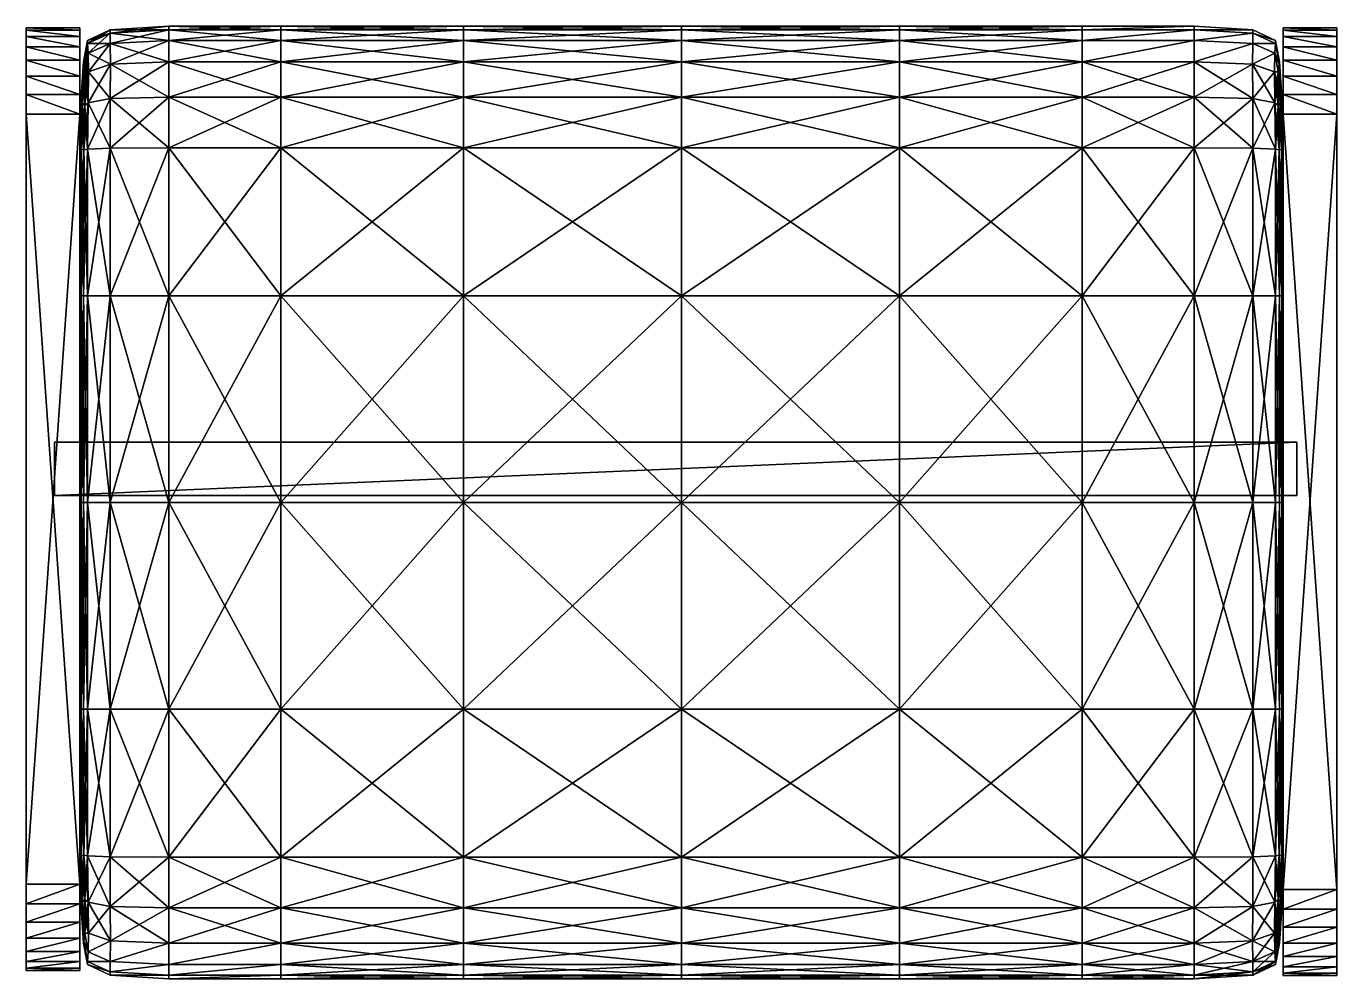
# Model space of a CAD drawing. Header units: centimetres. Extents: x -245 to 245, y -178 to 178.
import ezdxf

# ---------------------------------------------------------------- set-up
doc = ezdxf.new("R2010")
doc.units = ezdxf.units.CM
doc.layers.add('fabric', color=7, linetype='Continuous', true_color=0x390888)
doc.layers.add('grey', color=7, linetype='Continuous', true_color=0x390888)

msp = doc.modelspace()

# ---------------------------------------------------------------- meshes
at = {"layer": 'fabric', "color": 116, "true_color": 0x06873a}
mesh = msp.add_polyface(dxfattribs=at)
corners = [(-222.04, 171.62, 189.79), (-222.1, 172.8, 154.45), (-223.55, 164.83, 154.45), (-223.45, 163.89, 189.57), (-213.61, 175.5, 190.14), (-213.62, 176.79, 154.45), (-221.76, 161.06, 212.94), (-221.88, 168.08, 202.69), (-223.14, 161.06, 201.77), (-222.72, 157.25, 209.57), (-213.53, 163.89, 215.44), (-213.56, 171.62, 204.06), (-213.61, 175.5, 149.12), (-191.66, 178.12, 154.45), (-221.88, 168.08, 146.36), (-221.76, 161.06, 145.04), (-222.72, 157.25, 145.47), (-223.14, 161.06, 146.47), (-222.04, 171.62, 149.17), (-223.45, 163.89, 149.2), (-213.56, 171.62, 146.18), (-213.53, 163.89, 144.72), (-223.91, 149.48, 202.69), (-223.14, 148.44, 212.94), (-224.29, 151.03, 189.79), (-224.29, 132.17, 204.06), (-224.42, 151.54, 154.45), (-224.72, 132.56, 190.14), (-221.88, 149.48, 144.24), (-223.14, 148.44, 145.04), (-213.56, 151.03, 143.84), (-223.45, 131.92, 144.72), (-222.04, 132.17, 143.84), (-221.88, 149.48, 219.15), (-222.04, 132.17, 222.29), (-213.56, 151.03, 222.29), (-213.61, 132.56, 225.72), (-224.29, 151.03, 149.17), (-224.86, 132.69, 154.45), (-223.91, 149.48, 146.36), (-224.29, 132.17, 146.18), (-224.72, 132.56, 149.12)]
mesh.append_faces([[corners[k] for k in face] for face in [(0, 1, 2), (2, 3, 0), (4, 5, 1), (1, 0, 4), (6, 7, 8), (8, 9, 6), (10, 11, 7), (7, 6, 10), (7, 0, 3), (3, 8, 7), (11, 4, 0), (0, 7, 11), (12, 5, 13), (14, 15, 16), (16, 17, 14), (18, 14, 17), (17, 19, 18), (20, 21, 15), (15, 14, 20), (12, 20, 14), (14, 18, 12), (1, 18, 19), (19, 2, 1), (5, 12, 18), (18, 1, 5), (8, 22, 23), (23, 9, 8), (3, 24, 22), (22, 8, 3), (25, 22, 24), (2, 26, 24), (24, 3, 2), (27, 24, 26), (15, 28, 29), (29, 16, 15), (21, 30, 28), (28, 15, 21), (31, 29, 28), (32, 28, 30), (33, 6, 9), (9, 23, 33), (34, 33, 23), (35, 10, 6), (6, 33, 35), (36, 35, 33), (19, 37, 26), (26, 2, 19), (38, 26, 37), (39, 17, 16), (16, 29, 39), (40, 39, 29), (37, 19, 17), (17, 39, 37), (41, 37, 39)]], dxfattribs={"vtx2": -1, "color": 116})
mesh = msp.add_polyface(dxfattribs=at)
corners = [(-149.76, 0, 143.1), (-149.76, 77.28, 143.1), (-81.48, 77.28, 143.1), (-149.76, 77.28, 228.04), (-149.76, 0, 228.04), (-81.48, 0, 228.04), (-191.66, 0, 143.1), (-191.66, 77.28, 143.1), (-213.62, 0, 143.25), (-191.66, 77.28, 228.04), (-191.66, 0, 228.04), (-213.62, 77.28, 226.86), (-191.66, 172.8, 204.52), (-191.66, 164.83, 216.28), (-149.76, 164.83, 216.28), (-149.76, 172.8, 204.52), (-191.66, 176.79, 190.25), (-149.76, 176.79, 190.25), (-213.56, 171.62, 204.06), (-213.53, 163.89, 215.44), (-213.61, 175.5, 190.14), (-191.66, 178.12, 154.45), (-149.76, 178.12, 154.45), (-213.62, 176.79, 154.45), (-191.66, 176.79, 149.11), (-149.76, 176.79, 149.11), (-213.61, 175.5, 149.12), (-191.66, 164.83, 144.61), (-191.66, 172.8, 146.12), (-149.76, 172.8, 146.12), (-149.76, 164.83, 144.61), (-213.53, 163.89, 144.72), (-213.56, 171.62, 146.18), (-191.66, 151.54, 143.7), (-149.76, 151.54, 143.7), (-191.66, 132.69, 143.25), (-149.76, 132.69, 143.25), (-213.56, 151.03, 143.84), (-213.61, 132.56, 143.4), (-213.62, 77.28, 143.25), (-149.76, 132.69, 226.86), (-191.66, 132.69, 226.86), (-213.61, 132.56, 225.72), (-191.66, 151.54, 223.33), (-149.76, 151.54, 223.33), (-213.56, 151.03, 222.29)]
mesh.append_faces([[corners[k] for k in face] for face in [(0, 1, 2), (3, 4, 5), (1, 0, 6), (6, 7, 1), (7, 6, 8), (9, 10, 4), (4, 3, 9), (10, 9, 11), (12, 13, 14), (14, 15, 12), (16, 12, 15), (15, 17, 16), (18, 19, 13), (13, 12, 18), (20, 18, 12), (12, 16, 20), (21, 16, 17), (17, 22, 21), (23, 20, 16), (16, 21, 23), (24, 21, 22), (22, 25, 24), (21, 24, 26), (27, 28, 29), (29, 30, 27), (31, 32, 28), (28, 27, 31), (28, 24, 25), (25, 29, 28), (32, 26, 24), (24, 28, 32), (33, 27, 30), (30, 34, 33), (35, 33, 34), (34, 36, 35), (37, 31, 27), (27, 33, 37), (38, 37, 33), (33, 35, 38), (7, 35, 36), (36, 1, 7), (39, 38, 35), (35, 7, 39), (3, 40, 41), (41, 9, 3), (9, 41, 42), (13, 43, 44), (44, 14, 13), (19, 45, 43), (43, 13, 19), (43, 41, 40), (40, 44, 43), (45, 42, 41), (41, 43, 45)]], dxfattribs={"vtx2": -1, "color": 116})
mesh = msp.add_polyface(dxfattribs=at)
corners = [(-81.48, 77.28, 143.1), (-81.48, 0, 143.1), (-149.76, 0, 143.1), (0, 77.28, 143.1), (0, 0, 143.1), (-81.48, 0, 228.04), (-81.48, 77.28, 228.04), (-149.76, 77.28, 228.04), (0, 0, 228.04), (0, 77.28, 228.04), (-81.48, 176.79, 190.25), (-81.48, 178.12, 154.45), (-149.76, 178.12, 154.45), (-149.76, 176.79, 190.25), (0, 176.79, 190.25), (0, 178.12, 154.45), (-81.48, 164.83, 216.28), (-81.48, 172.8, 204.52), (-149.76, 172.8, 204.52), (-149.76, 164.83, 216.28), (0, 164.83, 216.28), (0, 172.8, 204.52), (-81.48, 172.8, 146.12), (-81.48, 164.83, 144.61), (-149.76, 164.83, 144.61), (-149.76, 172.8, 146.12), (-81.48, 176.79, 149.11), (-149.76, 176.79, 149.11), (0, 172.8, 146.12), (0, 164.83, 144.61), (0, 176.79, 149.11), (-149.76, 77.28, 143.1), (-149.76, 132.69, 143.25), (-81.48, 132.69, 143.25), (0, 132.69, 143.25), (-81.48, 151.54, 143.7), (-149.76, 151.54, 143.7), (0, 151.54, 143.7), (-81.48, 151.54, 223.33), (-149.76, 151.54, 223.33), (-81.48, 132.69, 226.86), (-149.76, 132.69, 226.86), (0, 151.54, 223.33), (0, 132.69, 226.86)]
mesh.append_faces([[corners[k] for k in face] for face in [(0, 1, 2), (3, 4, 1), (1, 0, 3), (5, 6, 7), (6, 5, 8), (8, 9, 6), (10, 11, 12), (12, 13, 10), (14, 15, 11), (11, 10, 14), (16, 17, 18), (18, 19, 16), (20, 21, 17), (17, 16, 20), (17, 10, 13), (13, 18, 17), (21, 14, 10), (10, 17, 21), (22, 23, 24), (24, 25, 22), (26, 22, 25), (25, 27, 26), (28, 29, 23), (23, 22, 28), (30, 28, 22), (22, 26, 30), (11, 26, 27), (27, 12, 11), (15, 30, 26), (26, 11, 15), (31, 32, 33), (33, 0, 31), (0, 33, 34), (34, 3, 0), (23, 35, 36), (36, 24, 23), (29, 37, 35), (35, 23, 29), (35, 33, 32), (32, 36, 35), (37, 34, 33), (33, 35, 37), (38, 16, 19), (19, 39, 38), (40, 38, 39), (39, 41, 40), (42, 20, 16), (16, 38, 42), (43, 42, 38), (38, 40, 43), (6, 40, 41), (41, 7, 6), (9, 43, 40), (40, 6, 9)]], dxfattribs={"vtx2": -1, "color": 116})
mesh = msp.add_polyface(dxfattribs=at)
corners = [(149.76, 77.28, 143.1), (149.76, 0, 143.1), (81.47, 0, 143.1), (81.47, 77.28, 143.1), (0, 0, 143.1), (0, 77.28, 143.1), (81.47, 77.28, 228.04), (81.47, 0, 228.04), (149.76, 0, 228.04), (149.76, 77.28, 228.04), (0, 77.28, 228.04), (0, 0, 228.04), (81.47, 172.8, 204.52), (81.47, 164.83, 216.28), (149.76, 164.83, 216.28), (149.76, 172.8, 204.52), (81.47, 176.79, 190.25), (149.76, 176.79, 190.25), (0, 172.8, 204.52), (0, 164.83, 216.28), (0, 176.79, 190.25), (81.47, 178.12, 154.45), (149.76, 178.12, 154.45), (0, 178.12, 154.45), (81.47, 176.79, 149.11), (149.76, 176.79, 149.11), (0, 176.79, 149.11), (81.47, 164.83, 144.61), (81.47, 172.8, 146.12), (149.76, 172.8, 146.12), (149.76, 164.83, 144.61), (0, 164.83, 144.61), (0, 172.8, 146.12), (81.47, 151.54, 143.7), (149.76, 151.54, 143.7), (81.47, 132.69, 143.25), (149.76, 132.69, 143.25), (0, 151.54, 143.7), (0, 132.69, 143.25), (149.76, 132.69, 226.86), (81.47, 132.69, 226.86), (0, 132.69, 226.86), (81.47, 151.54, 223.33), (149.76, 151.54, 223.33), (0, 151.54, 223.33)]
mesh.append_faces([[corners[k] for k in face] for face in [(0, 1, 2), (2, 3, 0), (3, 2, 4), (4, 5, 3), (6, 7, 8), (8, 9, 6), (10, 11, 7), (7, 6, 10), (12, 13, 14), (14, 15, 12), (16, 12, 15), (15, 17, 16), (18, 19, 13), (13, 12, 18), (20, 18, 12), (12, 16, 20), (21, 16, 17), (17, 22, 21), (23, 20, 16), (16, 21, 23), (24, 21, 22), (22, 25, 24), (26, 23, 21), (21, 24, 26), (27, 28, 29), (29, 30, 27), (31, 32, 28), (28, 27, 31), (28, 24, 25), (25, 29, 28), (32, 26, 24), (24, 28, 32), (33, 27, 30), (30, 34, 33), (35, 33, 34), (34, 36, 35), (37, 31, 27), (27, 33, 37), (38, 37, 33), (33, 35, 38), (3, 35, 36), (36, 0, 3), (5, 38, 35), (35, 3, 5), (9, 39, 40), (40, 6, 9), (6, 40, 41), (41, 10, 6), (13, 42, 43), (19, 44, 42), (42, 13, 19), (42, 40, 39), (44, 41, 40), (40, 42, 44)]], dxfattribs={"vtx2": -1, "color": 116})
mesh = msp.add_polyface(dxfattribs=at)
corners = [(191.65, 77.28, 143.1), (191.65, 0, 143.1), (149.76, 0, 143.1), (149.76, 77.28, 143.1), (213.62, 77.28, 143.25), (149.76, 77.28, 228.04), (149.76, 0, 228.04), (191.65, 0, 228.04), (191.65, 77.28, 228.04), (213.62, 0, 226.86), (191.65, 178.12, 154.45), (149.76, 178.12, 154.45), (149.76, 176.79, 190.25), (191.65, 176.79, 190.25), (213.62, 176.79, 154.45), (191.65, 172.8, 204.52), (149.76, 172.8, 204.52), (149.76, 164.83, 216.28), (191.65, 164.83, 216.28), (213.56, 171.62, 204.06), (213.53, 163.89, 215.44), (213.6, 175.5, 190.14), (191.65, 172.8, 146.12), (191.65, 164.83, 144.61), (149.76, 164.83, 144.61), (149.76, 172.8, 146.12), (191.65, 176.79, 149.11), (149.76, 176.79, 149.11), (213.56, 171.62, 146.18), (213.53, 163.89, 144.72), (213.6, 175.5, 149.12), (149.76, 151.54, 223.33), (81.47, 164.83, 216.28), (149.76, 132.69, 226.86), (81.47, 151.54, 223.33), (149.76, 132.69, 143.25), (191.65, 132.69, 143.25), (213.6, 132.56, 143.4), (191.65, 151.54, 143.7), (149.76, 151.54, 143.7), (213.56, 151.03, 143.84), (191.65, 151.54, 223.33), (191.65, 132.69, 226.86), (213.56, 151.03, 222.29), (213.6, 132.56, 225.72), (213.62, 77.28, 226.86)]
mesh.append_faces([[corners[k] for k in face] for face in [(0, 1, 2), (2, 3, 0), (1, 0, 4), (5, 6, 7), (7, 8, 5), (8, 7, 9), (10, 11, 12), (12, 13, 10), (14, 10, 13), (15, 16, 17), (17, 18, 15), (19, 15, 18), (18, 20, 19), (13, 12, 16), (16, 15, 13), (21, 13, 15), (15, 19, 21), (22, 23, 24), (24, 25, 22), (26, 22, 25), (25, 27, 26), (28, 29, 23), (23, 22, 28), (30, 28, 22), (22, 26, 30), (10, 26, 27), (27, 11, 10), (14, 30, 26), (26, 10, 14), (31, 17, 32), (33, 31, 34), (3, 35, 36), (36, 0, 3), (0, 36, 37), (37, 4, 0), (23, 38, 39), (39, 24, 23), (29, 40, 38), (38, 23, 29), (38, 36, 35), (35, 39, 38), (40, 37, 36), (36, 38, 40), (41, 18, 17), (17, 31, 41), (42, 41, 31), (31, 33, 42), (43, 20, 18), (18, 41, 43), (44, 43, 41), (41, 42, 44), (8, 42, 33), (33, 5, 8), (42, 8, 45)]], dxfattribs={"vtx2": -1, "color": 116})
mesh = msp.add_polyface(dxfattribs=at)
corners = [(223.55, 164.83, 154.45), (222.1, 172.8, 154.45), (222.04, 171.62, 189.79), (223.45, 163.89, 189.57), (213.62, 176.79, 154.45), (213.6, 175.5, 190.14), (191.65, 176.79, 190.25), (223.14, 161.06, 201.77), (221.87, 168.08, 202.69), (221.76, 161.06, 212.94), (222.72, 157.25, 209.57), (213.56, 171.62, 204.06), (213.53, 163.89, 215.44), (222.04, 171.62, 149.17), (223.45, 163.89, 149.2), (213.6, 175.5, 149.12), (221.76, 161.06, 145.04), (221.87, 168.08, 146.36), (223.14, 161.06, 146.47), (222.72, 157.25, 145.47), (213.53, 163.89, 144.72), (213.56, 171.62, 146.18), (224.42, 151.54, 154.45), (224.29, 151.03, 189.79), (224.86, 132.69, 154.45), (223.9, 149.48, 202.69), (223.14, 148.44, 212.94), (224.29, 132.17, 204.06), (224.71, 132.56, 190.14), (221.87, 149.48, 144.24), (223.14, 148.44, 145.04), (222.04, 132.17, 143.84), (213.56, 151.03, 143.84), (213.6, 132.56, 143.4), (221.87, 149.48, 219.15), (213.56, 151.03, 222.29), (222.04, 132.17, 222.29), (223.9, 149.48, 146.36), (224.29, 151.03, 149.17), (223.45, 131.92, 144.72), (224.29, 132.17, 146.18), (224.71, 132.56, 149.12)]
mesh.append_faces([[corners[k] for k in face] for face in [(0, 1, 2), (2, 3, 0), (1, 4, 5), (5, 2, 1), (6, 5, 4), (7, 8, 9), (9, 10, 7), (3, 2, 8), (8, 7, 3), (8, 11, 12), (12, 9, 8), (2, 5, 11), (11, 8, 2), (13, 1, 0), (0, 14, 13), (15, 4, 1), (1, 13, 15), (16, 17, 18), (18, 19, 16), (20, 21, 17), (17, 16, 20), (17, 13, 14), (14, 18, 17), (21, 15, 13), (13, 17, 21), (22, 0, 3), (3, 23, 22), (24, 22, 23), (25, 7, 10), (10, 26, 25), (27, 25, 26), (23, 3, 7), (7, 25, 23), (28, 23, 25), (29, 16, 19), (19, 30, 29), (31, 29, 30), (32, 20, 16), (16, 29, 32), (33, 32, 29), (9, 34, 26), (26, 10, 9), (12, 35, 34), (34, 9, 12), (36, 34, 35), (18, 37, 30), (30, 19, 18), (14, 38, 37), (37, 18, 14), (39, 30, 37), (40, 37, 38), (38, 14, 0), (0, 22, 38), (41, 38, 22)]], dxfattribs={"vtx2": -1, "color": 116})
mesh = msp.add_polyface(dxfattribs=at)
corners = [(-224.42, 77.28, 204.52), (-224.42, 0, 204.52), (-223.55, 0, 216.28), (-223.55, 77.28, 216.28), (-224.86, 77.28, 190.25), (-224.86, 0, 190.25), (-225, 77.28, 154.45), (-225, 0, 154.45), (-222.1, 77.28, 143.7), (-222.1, 0, 143.7), (-223.55, 0, 144.61), (-223.55, 77.28, 144.61), (-213.62, 77.28, 143.25), (-213.62, 0, 143.25), (-191.66, 77.28, 143.1), (-222.1, 0, 223.33), (-222.1, 77.28, 223.33), (-213.62, 0, 226.86), (-213.62, 77.28, 226.86), (-191.66, 0, 228.04), (-224.42, 0, 146.12), (-224.42, 77.28, 146.12), (-224.86, 0, 149.11), (-224.86, 77.28, 149.11), (-223.45, 131.92, 215.44), (-224.29, 132.17, 204.06), (-224.72, 132.56, 190.14), (-223.91, 149.48, 202.69), (-223.14, 148.44, 212.94), (-224.29, 151.03, 189.79), (-224.42, 151.54, 154.45), (-224.86, 132.69, 154.45), (-223.45, 131.92, 144.72), (-222.04, 132.17, 143.84), (-213.61, 132.56, 143.4), (-221.88, 149.48, 144.24), (-213.56, 151.03, 143.84), (-213.61, 132.56, 225.72), (-191.66, 77.28, 228.04), (-222.04, 132.17, 222.29), (-221.88, 149.48, 219.15), (-224.72, 132.56, 149.12), (-224.29, 151.03, 149.17), (-223.14, 148.44, 145.04), (-224.29, 132.17, 146.18), (-223.91, 149.48, 146.36)]
mesh.append_faces([[corners[k] for k in face] for face in [(0, 1, 2), (2, 3, 0), (4, 5, 1), (1, 0, 4), (6, 7, 5), (5, 4, 6), (8, 9, 10), (10, 11, 8), (12, 13, 9), (9, 8, 12), (13, 12, 14), (3, 2, 15), (15, 16, 3), (16, 15, 17), (17, 18, 16), (18, 17, 19), (11, 10, 20), (20, 21, 11), (21, 20, 22), (22, 23, 21), (23, 22, 7), (7, 6, 23), (3, 24, 25), (25, 0, 3), (0, 25, 26), (26, 4, 0), (27, 25, 24), (24, 28, 27), (29, 26, 25), (30, 31, 26), (4, 26, 31), (31, 6, 4), (11, 32, 33), (33, 8, 11), (8, 33, 34), (34, 12, 8), (35, 33, 32), (36, 34, 33), (37, 18, 38), (28, 24, 39), (40, 39, 37), (16, 39, 24), (24, 3, 16), (18, 37, 39), (39, 16, 18), (6, 31, 41), (41, 23, 6), (42, 41, 31), (43, 32, 44), (45, 44, 41), (21, 44, 32), (32, 11, 21), (23, 41, 44), (44, 21, 23)]], dxfattribs={"vtx2": -1, "color": 116})
mesh = msp.add_polyface(dxfattribs=at)
corners = [(223.55, 77.28, 216.28), (223.55, 0, 216.28), (224.42, 0, 204.52), (224.42, 77.28, 204.52), (224.86, 0, 190.25), (224.86, 77.28, 190.25), (225, 0, 154.45), (225, 77.28, 154.45), (223.55, 77.28, 144.61), (223.55, 0, 144.61), (222.1, 0, 143.7), (222.1, 77.28, 143.7), (213.62, 0, 143.25), (213.62, 77.28, 143.25), (191.65, 0, 143.1), (222.1, 77.28, 223.33), (222.1, 0, 223.33), (213.62, 77.28, 226.86), (213.62, 0, 226.86), (191.65, 77.28, 228.04), (224.42, 77.28, 146.12), (224.42, 0, 146.12), (224.86, 77.28, 149.11), (224.86, 0, 149.11), (224.86, 132.69, 154.45), (224.71, 132.56, 190.14), (224.29, 151.03, 189.79), (223.14, 148.44, 212.94), (223.45, 131.92, 215.44), (224.29, 132.17, 204.06), (223.9, 149.48, 202.69), (223.14, 148.44, 145.04), (223.45, 131.92, 144.72), (222.04, 132.17, 143.84), (221.87, 149.48, 144.24), (213.6, 132.56, 143.4), (222.04, 132.17, 222.29), (213.6, 132.56, 225.72), (221.87, 149.48, 219.15), (213.56, 151.03, 222.29), (191.65, 132.69, 226.86), (224.29, 132.17, 146.18), (224.71, 132.56, 149.12), (223.9, 149.48, 146.36), (224.29, 151.03, 149.17), (224.42, 151.54, 154.45)]
mesh.append_faces([[corners[k] for k in face] for face in [(0, 1, 2), (2, 3, 0), (3, 2, 4), (4, 5, 3), (5, 4, 6), (6, 7, 5), (8, 9, 10), (10, 11, 8), (11, 10, 12), (12, 13, 11), (13, 12, 14), (15, 16, 1), (1, 0, 15), (17, 18, 16), (16, 15, 17), (18, 17, 19), (20, 21, 9), (9, 8, 20), (22, 23, 21), (21, 20, 22), (7, 6, 23), (23, 22, 7), (7, 24, 25), (25, 5, 7), (26, 25, 24), (27, 28, 29), (30, 29, 25), (3, 29, 28), (28, 0, 3), (5, 25, 29), (29, 3, 5), (31, 32, 33), (34, 33, 35), (11, 33, 32), (32, 8, 11), (13, 35, 33), (33, 11, 13), (0, 28, 36), (36, 15, 0), (15, 36, 37), (37, 17, 15), (38, 36, 28), (28, 27, 38), (39, 37, 36), (17, 37, 40), (8, 32, 41), (41, 20, 8), (20, 41, 42), (42, 22, 20), (43, 41, 32), (44, 42, 41), (45, 24, 42), (22, 42, 24), (24, 7, 22)]], dxfattribs={"vtx2": -1, "color": 116})
mesh = msp.add_polyface(dxfattribs=at)
corners = [(-223.55, -77.28, 216.28), (-223.55, 0, 216.28), (-224.42, 0, 204.52), (-224.42, -77.28, 204.52), (-224.86, 0, 190.25), (-224.86, -77.28, 190.25), (-225, 0, 154.45), (-225, -77.28, 154.45), (-223.55, -77.28, 144.61), (-223.55, 0, 144.61), (-222.1, 0, 143.7), (-222.1, -77.28, 143.7), (-213.62, 0, 143.25), (-213.62, -77.28, 143.25), (-191.66, 0, 143.1), (-222.1, -77.28, 223.33), (-222.1, 0, 223.33), (-213.62, -77.28, 226.86), (-213.62, 0, 226.86), (-191.66, -77.28, 228.04), (-224.42, -77.28, 146.12), (-224.42, 0, 146.12), (-224.86, -77.28, 149.11), (-224.86, 0, 149.11), (-224.86, -132.69, 154.45), (-224.72, -132.56, 190.14), (-224.29, -151.03, 189.79), (-223.14, -148.44, 212.94), (-223.45, -131.92, 215.44), (-224.29, -132.17, 204.06), (-223.91, -149.48, 202.69), (-213.61, -132.56, 143.4), (-191.66, -77.28, 143.1), (-223.14, -148.44, 145.04), (-223.45, -131.92, 144.72), (-222.04, -132.17, 143.84), (-221.88, -149.48, 144.24), (-222.04, -132.17, 222.29), (-213.61, -132.56, 225.72), (-221.88, -149.48, 219.15), (-213.56, -151.03, 222.29), (-224.29, -132.17, 146.18), (-224.72, -132.56, 149.12), (-223.91, -149.48, 146.36), (-224.29, -151.03, 149.17), (-224.42, -151.54, 154.45)]
mesh.append_faces([[corners[k] for k in face] for face in [(0, 1, 2), (2, 3, 0), (3, 2, 4), (4, 5, 3), (5, 4, 6), (6, 7, 5), (8, 9, 10), (10, 11, 8), (11, 10, 12), (12, 13, 11), (13, 12, 14), (15, 16, 1), (1, 0, 15), (17, 18, 16), (16, 15, 17), (18, 17, 19), (20, 21, 9), (9, 8, 20), (22, 23, 21), (21, 20, 22), (7, 6, 23), (23, 22, 7), (7, 24, 25), (25, 5, 7), (26, 25, 24), (27, 28, 29), (30, 29, 25), (3, 29, 28), (28, 0, 3), (5, 25, 29), (29, 3, 5), (31, 13, 32), (33, 34, 35), (36, 35, 31), (11, 35, 34), (34, 8, 11), (13, 31, 35), (35, 11, 13), (0, 28, 37), (37, 15, 0), (15, 37, 38), (38, 17, 15), (39, 37, 28), (40, 38, 37), (8, 34, 41), (41, 20, 8), (20, 41, 42), (42, 22, 20), (43, 41, 34), (34, 33, 43), (44, 42, 41), (45, 24, 42), (22, 42, 24), (24, 7, 22)]], dxfattribs={"vtx2": -1, "color": 116})
mesh = msp.add_polyface(dxfattribs=at)
corners = [(-149.76, -77.28, 143.1), (-149.76, 0, 143.1), (-81.48, 0, 143.1), (-149.76, 0, 228.04), (-149.76, -77.28, 228.04), (-81.48, -77.28, 228.04), (-191.66, -77.28, 143.1), (-191.66, 0, 143.1), (-213.62, -77.28, 143.25), (-191.66, 0, 228.04), (-191.66, -77.28, 228.04), (-213.62, 0, 226.86), (-191.66, -178.12, 154.45), (-149.76, -178.12, 154.45), (-149.76, -176.79, 190.25), (-191.66, -176.79, 190.25), (-213.62, -176.79, 154.45), (-191.66, -172.8, 204.52), (-149.76, -172.8, 204.52), (-149.76, -164.83, 216.28), (-191.66, -164.83, 216.28), (-213.56, -171.62, 204.06), (-213.53, -163.89, 215.44), (-213.61, -175.5, 190.14), (-191.66, -172.8, 146.12), (-191.66, -164.83, 144.61), (-149.76, -164.83, 144.61), (-149.76, -172.8, 146.12), (-191.66, -176.79, 149.11), (-149.76, -176.79, 149.11), (-213.56, -171.62, 146.18), (-213.53, -163.89, 144.72), (-213.61, -175.5, 149.12), (-149.76, -132.69, 143.25), (-191.66, -132.69, 143.25), (-213.61, -132.56, 143.4), (-191.66, -151.54, 143.7), (-149.76, -151.54, 143.7), (-213.56, -151.03, 143.84), (-191.66, -151.54, 223.33), (-149.76, -151.54, 223.33), (-191.66, -132.69, 226.86), (-149.76, -132.69, 226.86), (-213.56, -151.03, 222.29), (-213.61, -132.56, 225.72), (-213.62, -77.28, 226.86)]
mesh.append_faces([[corners[k] for k in face] for face in [(0, 1, 2), (3, 4, 5), (6, 7, 1), (1, 0, 6), (7, 6, 8), (4, 3, 9), (9, 10, 4), (10, 9, 11), (12, 13, 14), (14, 15, 12), (16, 12, 15), (17, 18, 19), (19, 20, 17), (21, 17, 20), (20, 22, 21), (15, 14, 18), (18, 17, 15), (23, 15, 17), (17, 21, 23), (24, 25, 26), (26, 27, 24), (28, 24, 27), (27, 29, 28), (30, 31, 25), (25, 24, 30), (32, 30, 24), (24, 28, 32), (12, 28, 29), (29, 13, 12), (16, 32, 28), (28, 12, 16), (0, 33, 34), (34, 6, 0), (6, 34, 35), (25, 36, 37), (37, 26, 25), (31, 38, 36), (36, 25, 31), (36, 34, 33), (33, 37, 36), (38, 35, 34), (34, 36, 38), (39, 20, 19), (19, 40, 39), (41, 39, 40), (40, 42, 41), (43, 22, 20), (20, 39, 43), (44, 43, 39), (39, 41, 44), (10, 41, 42), (42, 4, 10), (45, 44, 41), (41, 10, 45)]], dxfattribs={"vtx2": -1, "color": 116})
mesh = msp.add_polyface(dxfattribs=at)
corners = [(-81.48, 0, 143.1), (-81.48, -77.28, 143.1), (-149.76, -77.28, 143.1), (0, 0, 143.1), (0, -77.28, 143.1), (-81.48, -77.28, 228.04), (-81.48, 0, 228.04), (-149.76, 0, 228.04), (0, -77.28, 228.04), (0, 0, 228.04), (-81.48, -172.8, 204.52), (-81.48, -164.83, 216.28), (-149.76, -164.83, 216.28), (-149.76, -172.8, 204.52), (-81.48, -176.79, 190.25), (-149.76, -176.79, 190.25), (0, -172.8, 204.52), (0, -164.83, 216.28), (0, -176.79, 190.25), (-81.48, -178.12, 154.45), (-149.76, -178.12, 154.45), (0, -178.12, 154.45), (-81.48, -176.79, 149.11), (-149.76, -176.79, 149.11), (0, -176.79, 149.11), (-81.48, -164.83, 144.61), (-81.48, -172.8, 146.12), (-149.76, -172.8, 146.12), (-149.76, -164.83, 144.61), (0, -164.83, 144.61), (0, -172.8, 146.12), (-81.48, -151.54, 143.7), (-149.76, -151.54, 143.7), (-81.48, -132.69, 143.25), (-149.76, -132.69, 143.25), (0, -151.54, 143.7), (0, -132.69, 143.25), (-149.76, -77.28, 228.04), (-149.76, -132.69, 226.86), (-81.48, -132.69, 226.86), (0, -132.69, 226.86), (-81.48, -151.54, 223.33), (-149.76, -151.54, 223.33), (0, -151.54, 223.33)]
mesh.append_faces([[corners[k] for k in face] for face in [(0, 1, 2), (1, 0, 3), (3, 4, 1), (5, 6, 7), (8, 9, 6), (6, 5, 8), (10, 11, 12), (12, 13, 10), (14, 10, 13), (13, 15, 14), (16, 17, 11), (11, 10, 16), (18, 16, 10), (10, 14, 18), (19, 14, 15), (15, 20, 19), (21, 18, 14), (14, 19, 21), (22, 19, 20), (20, 23, 22), (24, 21, 19), (19, 22, 24), (25, 26, 27), (27, 28, 25), (29, 30, 26), (26, 25, 29), (26, 22, 23), (23, 27, 26), (30, 24, 22), (22, 26, 30), (31, 25, 28), (28, 32, 31), (33, 31, 32), (32, 34, 33), (35, 29, 25), (25, 31, 35), (36, 35, 31), (31, 33, 36), (1, 33, 34), (34, 2, 1), (4, 36, 33), (33, 1, 4), (37, 38, 39), (39, 5, 37), (5, 39, 40), (40, 8, 5), (11, 41, 42), (42, 12, 11), (17, 43, 41), (41, 11, 17), (41, 39, 38), (38, 42, 41), (43, 40, 39), (39, 41, 43)]], dxfattribs={"vtx2": -1, "color": 116})
mesh = msp.add_polyface(dxfattribs=at)
corners = [(81.47, -77.28, 143.1), (81.47, 0, 143.1), (149.76, 0, 143.1), (149.76, -77.28, 143.1), (0, -77.28, 143.1), (0, 0, 143.1), (149.76, -77.28, 228.04), (149.76, 0, 228.04), (81.47, 0, 228.04), (81.47, -77.28, 228.04), (0, 0, 228.04), (0, -77.28, 228.04), (81.47, -176.79, 190.25), (81.47, -178.12, 154.45), (149.76, -178.12, 154.45), (149.76, -176.79, 190.25), (0, -176.79, 190.25), (0, -178.12, 154.45), (81.47, -164.83, 216.28), (81.47, -172.8, 204.52), (149.76, -172.8, 204.52), (149.76, -164.83, 216.28), (0, -164.83, 216.28), (0, -172.8, 204.52), (81.47, -172.8, 146.12), (81.47, -164.83, 144.61), (149.76, -164.83, 144.61), (149.76, -172.8, 146.12), (81.47, -176.79, 149.11), (149.76, -176.79, 149.11), (0, -172.8, 146.12), (0, -164.83, 144.61), (0, -176.79, 149.11), (149.76, -132.69, 143.25), (81.47, -132.69, 143.25), (0, -132.69, 143.25), (81.47, -151.54, 143.7), (149.76, -151.54, 143.7), (0, -151.54, 143.7), (81.47, -151.54, 223.33), (149.76, -151.54, 223.33), (81.47, -132.69, 226.86), (0, -151.54, 223.33), (0, -132.69, 226.86), (149.76, -132.69, 226.86)]
mesh.append_faces([[corners[k] for k in face] for face in [(0, 1, 2), (2, 3, 0), (4, 5, 1), (1, 0, 4), (6, 7, 8), (8, 9, 6), (9, 8, 10), (10, 11, 9), (12, 13, 14), (14, 15, 12), (16, 17, 13), (13, 12, 16), (18, 19, 20), (20, 21, 18), (22, 23, 19), (19, 18, 22), (19, 12, 15), (15, 20, 19), (23, 16, 12), (12, 19, 23), (24, 25, 26), (26, 27, 24), (28, 24, 27), (27, 29, 28), (30, 31, 25), (25, 24, 30), (32, 30, 24), (24, 28, 32), (13, 28, 29), (29, 14, 13), (17, 32, 28), (28, 13, 17), (3, 33, 34), (34, 0, 3), (0, 34, 35), (35, 4, 0), (25, 36, 37), (37, 26, 25), (31, 38, 36), (36, 25, 31), (36, 34, 33), (33, 37, 36), (38, 35, 34), (34, 36, 38), (39, 18, 21), (21, 40, 39), (41, 39, 40), (42, 22, 18), (18, 39, 42), (43, 42, 39), (39, 41, 43), (9, 41, 44), (11, 43, 41), (41, 9, 11)]], dxfattribs={"vtx2": -1, "color": 116})
mesh = msp.add_polyface(dxfattribs=at)
corners = [(149.76, -77.28, 143.1), (149.76, 0, 143.1), (191.65, 0, 143.1), (191.65, -77.28, 143.1), (213.62, 0, 143.25), (191.65, -77.28, 228.04), (191.65, 0, 228.04), (149.76, 0, 228.04), (149.76, -77.28, 228.04), (213.62, -77.28, 226.86), (191.65, -172.8, 204.52), (191.65, -164.83, 216.28), (149.76, -164.83, 216.28), (149.76, -172.8, 204.52), (191.65, -176.79, 190.25), (149.76, -176.79, 190.25), (213.56, -171.62, 204.06), (213.53, -163.89, 215.44), (213.6, -175.5, 190.14), (191.65, -178.12, 154.45), (149.76, -178.12, 154.45), (213.62, -176.79, 154.45), (191.65, -176.79, 149.11), (149.76, -176.79, 149.11), (213.6, -175.5, 149.12), (191.65, -164.83, 144.61), (191.65, -172.8, 146.12), (149.76, -172.8, 146.12), (149.76, -164.83, 144.61), (213.53, -163.89, 144.72), (213.56, -171.62, 146.18), (149.76, -151.54, 223.33), (149.76, -132.69, 226.86), (81.47, -132.69, 226.86), (81.47, -77.28, 228.04), (191.65, -151.54, 143.7), (149.76, -151.54, 143.7), (191.65, -132.69, 143.25), (149.76, -132.69, 143.25), (213.56, -151.03, 143.84), (213.6, -132.56, 143.4), (213.62, -77.28, 143.25), (191.65, -132.69, 226.86), (213.6, -132.56, 225.72), (191.65, -151.54, 223.33), (213.56, -151.03, 222.29)]
mesh.append_faces([[corners[k] for k in face] for face in [(0, 1, 2), (2, 3, 0), (3, 2, 4), (5, 6, 7), (7, 8, 5), (6, 5, 9), (10, 11, 12), (12, 13, 10), (14, 10, 13), (13, 15, 14), (16, 17, 11), (11, 10, 16), (18, 16, 10), (10, 14, 18), (19, 14, 15), (15, 20, 19), (14, 19, 21), (22, 19, 20), (20, 23, 22), (24, 21, 19), (19, 22, 24), (25, 26, 27), (27, 28, 25), (29, 30, 26), (26, 25, 29), (26, 22, 23), (23, 27, 26), (30, 24, 22), (22, 26, 30), (31, 32, 33), (32, 8, 34), (35, 25, 28), (28, 36, 35), (37, 35, 36), (36, 38, 37), (39, 29, 25), (25, 35, 39), (40, 39, 35), (35, 37, 40), (3, 37, 38), (38, 0, 3), (41, 40, 37), (37, 3, 41), (8, 32, 42), (42, 5, 8), (5, 42, 43), (11, 44, 31), (31, 12, 11), (17, 45, 44), (44, 11, 17), (44, 42, 32), (32, 31, 44), (45, 43, 42), (42, 44, 45)]], dxfattribs={"vtx2": -1, "color": 116})
mesh = msp.add_polyface(dxfattribs=at)
corners = [(224.42, -77.28, 204.52), (224.42, 0, 204.52), (223.55, 0, 216.28), (223.55, -77.28, 216.28), (224.86, -77.28, 190.25), (224.86, 0, 190.25), (225, -77.28, 154.45), (225, 0, 154.45), (222.1, -77.28, 143.7), (222.1, 0, 143.7), (223.55, 0, 144.61), (223.55, -77.28, 144.61), (213.62, -77.28, 143.25), (213.62, 0, 143.25), (191.65, -77.28, 143.1), (222.1, 0, 223.33), (222.1, -77.28, 223.33), (213.62, 0, 226.86), (213.62, -77.28, 226.86), (191.65, 0, 228.04), (224.42, 0, 146.12), (224.42, -77.28, 146.12), (224.86, 0, 149.11), (224.86, -77.28, 149.11), (223.45, -131.92, 215.44), (224.29, -132.17, 204.06), (224.71, -132.56, 190.14), (223.9, -149.48, 202.69), (224.29, -151.03, 189.79), (224.42, -151.54, 154.45), (224.86, -132.69, 154.45), (223.45, -131.92, 144.72), (222.04, -132.17, 143.84), (213.6, -132.56, 143.4), (221.87, -149.48, 144.24), (223.14, -148.44, 145.04), (213.56, -151.03, 143.84), (213.6, -132.56, 225.72), (191.65, -77.28, 228.04), (223.14, -148.44, 212.94), (222.04, -132.17, 222.29), (221.87, -149.48, 219.15), (224.71, -132.56, 149.12), (224.29, -151.03, 149.17), (224.29, -132.17, 146.18), (223.9, -149.48, 146.36)]
mesh.append_faces([[corners[k] for k in face] for face in [(0, 1, 2), (2, 3, 0), (4, 5, 1), (1, 0, 4), (6, 7, 5), (5, 4, 6), (8, 9, 10), (10, 11, 8), (12, 13, 9), (9, 8, 12), (13, 12, 14), (3, 2, 15), (15, 16, 3), (16, 15, 17), (17, 18, 16), (18, 17, 19), (11, 10, 20), (20, 21, 11), (21, 20, 22), (22, 23, 21), (23, 22, 7), (7, 6, 23), (3, 24, 25), (25, 0, 3), (0, 25, 26), (26, 4, 0), (27, 25, 24), (28, 26, 25), (29, 30, 26), (4, 26, 30), (30, 6, 4), (11, 31, 32), (32, 8, 11), (8, 32, 33), (33, 12, 8), (34, 32, 31), (31, 35, 34), (36, 33, 32), (37, 18, 38), (39, 24, 40), (41, 40, 37), (16, 40, 24), (24, 3, 16), (18, 37, 40), (40, 16, 18), (6, 30, 42), (42, 23, 6), (43, 42, 30), (35, 31, 44), (45, 44, 42), (21, 44, 31), (31, 11, 21), (23, 42, 44), (44, 21, 23)]], dxfattribs={"vtx2": -1, "color": 116})
mesh = msp.add_polyface(dxfattribs=at)
corners = [(-223.55, -164.83, 154.45), (-222.1, -172.8, 154.45), (-222.04, -171.62, 189.79), (-223.45, -163.89, 189.57), (-213.62, -176.79, 154.45), (-213.61, -175.5, 190.14), (-191.66, -176.79, 190.25), (-223.14, -161.06, 201.77), (-221.88, -168.08, 202.69), (-221.76, -161.06, 212.94), (-222.72, -157.25, 209.57), (-213.56, -171.62, 204.06), (-213.53, -163.89, 215.44), (-222.04, -171.62, 149.17), (-223.45, -163.89, 149.2), (-213.61, -175.5, 149.12), (-221.76, -161.06, 145.04), (-221.88, -168.08, 146.36), (-223.14, -161.06, 146.47), (-222.72, -157.25, 145.47), (-213.53, -163.89, 144.72), (-213.56, -171.62, 146.18), (-224.42, -151.54, 154.45), (-224.29, -151.03, 189.79), (-224.86, -132.69, 154.45), (-223.91, -149.48, 202.69), (-223.14, -148.44, 212.94), (-224.29, -132.17, 204.06), (-224.72, -132.56, 190.14), (-221.88, -149.48, 144.24), (-223.14, -148.44, 145.04), (-222.04, -132.17, 143.84), (-213.56, -151.03, 143.84), (-213.61, -132.56, 143.4), (-221.88, -149.48, 219.15), (-213.56, -151.03, 222.29), (-223.45, -131.92, 215.44), (-222.04, -132.17, 222.29), (-223.91, -149.48, 146.36), (-224.29, -151.03, 149.17), (-224.29, -132.17, 146.18), (-224.72, -132.56, 149.12)]
mesh.append_faces([[corners[k] for k in face] for face in [(0, 1, 2), (2, 3, 0), (1, 4, 5), (5, 2, 1), (6, 5, 4), (7, 8, 9), (9, 10, 7), (3, 2, 8), (8, 7, 3), (8, 11, 12), (12, 9, 8), (2, 5, 11), (11, 8, 2), (13, 1, 0), (0, 14, 13), (15, 4, 1), (1, 13, 15), (16, 17, 18), (18, 19, 16), (20, 21, 17), (17, 16, 20), (17, 13, 14), (14, 18, 17), (21, 15, 13), (13, 17, 21), (22, 0, 3), (3, 23, 22), (24, 22, 23), (25, 7, 10), (10, 26, 25), (27, 25, 26), (23, 3, 7), (7, 25, 23), (28, 23, 25), (29, 16, 19), (19, 30, 29), (31, 29, 30), (32, 20, 16), (16, 29, 32), (33, 32, 29), (9, 34, 26), (26, 10, 9), (12, 35, 34), (34, 9, 12), (36, 26, 34), (37, 34, 35), (18, 38, 30), (30, 19, 18), (14, 39, 38), (38, 18, 14), (40, 38, 39), (39, 14, 0), (0, 22, 39), (41, 39, 22)]], dxfattribs={"vtx2": -1, "color": 116})
mesh = msp.add_polyface(dxfattribs=at)
corners = [(222.04, -171.62, 189.79), (222.1, -172.8, 154.45), (223.55, -164.83, 154.45), (223.45, -163.89, 189.57), (213.6, -175.5, 190.14), (213.62, -176.79, 154.45), (221.76, -161.06, 212.94), (221.87, -168.08, 202.69), (223.14, -161.06, 201.77), (222.72, -157.25, 209.57), (213.53, -163.89, 215.44), (213.56, -171.62, 204.06), (191.65, -176.79, 190.25), (221.87, -168.08, 146.36), (221.76, -161.06, 145.04), (222.72, -157.25, 145.47), (223.14, -161.06, 146.47), (222.04, -171.62, 149.17), (223.45, -163.89, 149.2), (213.56, -171.62, 146.18), (213.53, -163.89, 144.72), (213.6, -175.5, 149.12), (223.9, -149.48, 202.69), (223.14, -148.44, 212.94), (224.29, -151.03, 189.79), (223.45, -131.92, 215.44), (224.29, -132.17, 204.06), (224.42, -151.54, 154.45), (224.71, -132.56, 190.14), (221.87, -149.48, 144.24), (223.14, -148.44, 145.04), (213.56, -151.03, 143.84), (222.04, -132.17, 143.84), (221.87, -149.48, 219.15), (222.04, -132.17, 222.29), (213.56, -151.03, 222.29), (213.6, -132.56, 225.72), (224.29, -151.03, 149.17), (224.86, -132.69, 154.45), (223.9, -149.48, 146.36), (224.29, -132.17, 146.18), (224.71, -132.56, 149.12)]
mesh.append_faces([[corners[k] for k in face] for face in [(0, 1, 2), (2, 3, 0), (4, 5, 1), (1, 0, 4), (6, 7, 8), (8, 9, 6), (10, 11, 7), (7, 6, 10), (7, 0, 3), (3, 8, 7), (11, 4, 0), (0, 7, 11), (5, 4, 12), (13, 14, 15), (15, 16, 13), (17, 13, 16), (16, 18, 17), (19, 20, 14), (14, 13, 19), (21, 19, 13), (13, 17, 21), (1, 17, 18), (18, 2, 1), (5, 21, 17), (17, 1, 5), (8, 22, 23), (23, 9, 8), (3, 24, 22), (22, 8, 3), (25, 23, 22), (26, 22, 24), (2, 27, 24), (24, 3, 2), (28, 24, 27), (14, 29, 30), (30, 15, 14), (20, 31, 29), (29, 14, 20), (32, 29, 31), (33, 6, 9), (9, 23, 33), (34, 33, 23), (35, 10, 6), (6, 33, 35), (36, 35, 33), (18, 37, 27), (27, 2, 18), (38, 27, 37), (39, 16, 15), (15, 30, 39), (40, 39, 30), (37, 18, 16), (16, 39, 37), (41, 37, 39)]], dxfattribs={"vtx2": -1, "color": 116})
at = {"layer": 'grey', "color": 116, "true_color": 0x06873a}
mesh = msp.add_polyface(dxfattribs=at)
corners = [(-245.01, 152.62, 227.97), (-245.01, 145.23, 228.82), (-225.01, 145.23, 228.82), (-245.01, 159.41, 225.54), (-225.01, 152.62, 227.97), (-245.01, 165.4, 221.73), (-225.01, 159.41, 225.54), (-245.01, 170.4, 216.73), (-225.01, 165.4, 221.73), (-245.01, 174.21, 210.74), (-225.01, 170.4, 216.73), (-245.01, 176.64, 203.96), (-225.01, 174.21, 210.74), (-245.01, 177.49, 196.57), (-225.01, 176.64, 203.96), (-225.01, 177.49, -196.57), (-245.01, 177.49, -196.57), (-225.01, 145.23, -228.82), (-245.01, 145.23, -228.82), (-245.01, 152.62, -227.97), (-225.01, 152.62, -227.97), (-245.01, 159.41, -225.54), (-225.01, 159.41, -225.54), (-245.01, 165.4, -221.73), (-225.01, 165.4, -221.73), (-245.01, 170.4, -216.73), (-225.01, 170.4, -216.73), (-245.01, 174.21, -210.74), (-225.01, 174.21, -210.74), (-245.01, 176.64, -203.96), (-225.01, 176.64, -203.96), (-245.01, -142.71, 228.82), (-225.01, -142.71, 228.82), (-245.01, -142.71, -228.82)]
mesh.append_faces([[corners[k] for k in face] for face in [(7, 11, 16), (3, 7, 16), (16, 27, 23), (16, 23, 18), (3, 16, 18), (1, 3, 18)]], dxfattribs={"vtx0": -1, "vtx1": -1, "vtx2": -1, "color": 116})
mesh.append_faces([[corners[k] for k in face] for face in [(23, 19, 18)]], dxfattribs={"vtx0": -1, "vtx2": -1, "color": 116})
mesh.append_faces([[corners[k] for k in face] for face in [(31, 1, 18)]], dxfattribs={"vtx1": -1, "vtx2": -1, "color": 116})
mesh.append_faces([[corners[k] for k in face] for face in [(0, 1, 2), (3, 0, 4), (5, 3, 6), (7, 5, 8), (9, 7, 10), (11, 9, 12), (13, 11, 14), (15, 16, 13), (17, 18, 19), (20, 19, 21), (22, 21, 23), (24, 23, 25), (26, 25, 27), (28, 27, 29), (30, 29, 16), (1, 0, 3), (3, 5, 7), (7, 9, 11), (11, 13, 16), (16, 29, 27), (27, 25, 23), (23, 21, 19), (32, 2, 1), (33, 18, 17)]], dxfattribs={"vtx2": -1, "color": 116})
mesh = msp.add_polyface(dxfattribs=at)
corners = [(-225.01, 145.23, 228.82), (-225.01, 152.62, 227.97), (-245.01, 152.62, 227.97), (-225.01, 159.41, 225.54), (-245.01, 159.41, 225.54), (-225.01, 165.4, 221.73), (-245.01, 165.4, 221.73), (-225.01, 170.4, 216.73), (-245.01, 170.4, 216.73), (-225.01, 174.21, 210.74), (-245.01, 174.21, 210.74), (-225.01, 176.64, 203.96), (-245.01, 176.64, 203.96), (-225.01, 177.49, 196.57), (-245.01, 177.49, 196.57), (-225.01, 177.49, -196.57), (-245.01, 152.62, -227.97), (-225.01, 152.62, -227.97), (-225.01, 145.23, -228.82), (-245.01, 159.41, -225.54), (-225.01, 159.41, -225.54), (-245.01, 165.4, -221.73), (-225.01, 165.4, -221.73), (-245.01, 170.4, -216.73), (-225.01, 170.4, -216.73), (-245.01, 174.21, -210.74), (-225.01, 174.21, -210.74), (-245.01, 176.64, -203.96), (-225.01, 176.64, -203.96), (-245.01, 177.49, -196.57), (-225.01, -142.71, 228.82), (-234.47, 2.68, 20.58), (-234.47, 22.53, 20.58), (230.03, 22.53, 20.58), (230.03, 22.53, 194.4), (-234.47, 22.53, 194.4), (-234.47, 2.68, 194.4)]
mesh.append_faces([[corners[k] for k in face] for face in [(22, 26, 15), (18, 22, 15), (11, 7, 3), (15, 11, 3), (18, 15, 3), (18, 3, 0)]], dxfattribs={"vtx0": -1, "vtx1": -1, "vtx2": -1, "color": 116})
mesh.append_faces([[corners[k] for k in face] for face in [(18, 0, 30)]], dxfattribs={"vtx0": -1, "vtx2": -1, "color": 116})
mesh.append_faces([[corners[k] for k in face] for face in [(18, 17, 22)]], dxfattribs={"vtx1": -1, "vtx2": -1, "color": 116})
mesh.append_faces([[corners[k] for k in face] for face in [(0, 1, 2), (1, 3, 4), (3, 5, 6), (5, 7, 8), (7, 9, 10), (9, 11, 12), (11, 13, 14), (14, 13, 15), (16, 17, 18), (19, 20, 17), (21, 22, 20), (23, 24, 22), (25, 26, 24), (27, 28, 26), (29, 15, 28), (17, 20, 22), (22, 24, 26), (26, 28, 15), (15, 13, 11), (11, 9, 7), (7, 5, 3), (3, 1, 0), (31, 32, 33), (34, 35, 36), (33, 32, 35)]], dxfattribs={"vtx2": -1, "color": 116})
mesh = msp.add_polyface(dxfattribs=at)
corners = [(230.03, 2.68, 20.58), (230.03, 22.53, 20.58), (230.03, 22.53, 194.4), (230.03, 2.68, 194.4), (-234.47, 22.53, 194.4), (225.01, 152.62, 227.97), (225.01, 145.23, 228.82), (245.01, 145.23, 228.82), (225.01, 159.41, 225.54), (245.01, 152.62, 227.97), (225.01, 165.4, 221.73), (245.01, 159.41, 225.54), (225.01, 170.4, 216.73), (245.01, 165.4, 221.73), (225.01, 174.21, 210.74), (245.01, 170.4, 216.73), (225.01, 176.64, 203.96), (245.01, 174.21, 210.74), (225.01, 177.49, 196.57), (245.01, 176.64, 203.96), (245.01, 177.49, -196.57), (225.01, 177.49, -196.57), (245.01, 145.23, -228.82), (225.01, 145.23, -228.82), (225.01, 152.62, -227.97), (245.01, 152.62, -227.97), (225.01, 159.41, -225.54), (245.01, 159.41, -225.54), (225.01, 165.4, -221.73), (245.01, 165.4, -221.73), (225.01, 170.4, -216.73), (245.01, 170.4, -216.73), (225.01, 174.21, -210.74), (225.01, 176.64, -203.96), (225.01, -144.67, 228.82), (225.01, -144.67, -228.82)]
mesh.append_faces([[corners[k] for k in face] for face in [(12, 16, 21), (8, 12, 21), (21, 32, 28), (21, 28, 23), (8, 21, 23), (6, 8, 23)]], dxfattribs={"vtx0": -1, "vtx1": -1, "vtx2": -1, "color": 116})
mesh.append_faces([[corners[k] for k in face] for face in [(28, 24, 23)]], dxfattribs={"vtx0": -1, "vtx2": -1, "color": 116})
mesh.append_faces([[corners[k] for k in face] for face in [(34, 6, 23)]], dxfattribs={"vtx1": -1, "vtx2": -1, "color": 116})
mesh.append_faces([[corners[k] for k in face] for face in [(0, 1, 2), (2, 3, 0), (4, 2, 1), (5, 6, 7), (8, 5, 9), (10, 8, 11), (12, 10, 13), (14, 12, 15), (16, 14, 17), (18, 16, 19), (20, 21, 18), (22, 23, 24), (25, 24, 26), (27, 26, 28), (29, 28, 30), (31, 30, 32), (6, 5, 8), (8, 10, 12), (12, 14, 16), (16, 18, 21), (21, 33, 32), (32, 30, 28), (28, 26, 24), (35, 23, 22)]], dxfattribs={"vtx2": -1, "color": 116})
mesh = msp.add_polyface(dxfattribs=at)
corners = [(245.01, 145.23, 228.82), (245.01, 152.62, 227.97), (225.01, 152.62, 227.97), (245.01, 159.41, 225.54), (225.01, 159.41, 225.54), (245.01, 165.4, 221.73), (225.01, 165.4, 221.73), (245.01, 170.4, 216.73), (225.01, 170.4, 216.73), (245.01, 174.21, 210.74), (225.01, 174.21, 210.74), (245.01, 176.64, 203.96), (225.01, 176.64, 203.96), (245.01, 177.49, 196.57), (225.01, 177.49, 196.57), (245.01, 177.49, -196.57), (225.01, 152.62, -227.97), (245.01, 152.62, -227.97), (245.01, 145.23, -228.82), (225.01, 159.41, -225.54), (245.01, 159.41, -225.54), (225.01, 165.4, -221.73), (245.01, 165.4, -221.73), (225.01, 170.4, -216.73), (245.01, 170.4, -216.73), (225.01, 174.21, -210.74), (245.01, 174.21, -210.74), (225.01, 176.64, -203.96), (245.01, 176.64, -203.96), (225.01, 177.49, -196.57), (245.01, -144.67, 228.82), (225.01, 145.23, 228.82)]
mesh.append_faces([[corners[k] for k in face] for face in [(22, 26, 15), (18, 22, 15), (11, 7, 3), (15, 11, 3), (18, 15, 3), (18, 3, 0)]], dxfattribs={"vtx0": -1, "vtx1": -1, "vtx2": -1, "color": 116})
mesh.append_faces([[corners[k] for k in face] for face in [(18, 0, 30)]], dxfattribs={"vtx0": -1, "vtx2": -1, "color": 116})
mesh.append_faces([[corners[k] for k in face] for face in [(18, 17, 22)]], dxfattribs={"vtx1": -1, "vtx2": -1, "color": 116})
mesh.append_faces([[corners[k] for k in face] for face in [(0, 1, 2), (1, 3, 4), (3, 5, 6), (5, 7, 8), (7, 9, 10), (9, 11, 12), (11, 13, 14), (14, 13, 15), (16, 17, 18), (19, 20, 17), (21, 22, 20), (23, 24, 22), (25, 26, 24), (27, 28, 26), (26, 25, 27), (29, 15, 28), (28, 27, 29), (17, 20, 22), (22, 24, 26), (26, 28, 15), (15, 13, 11), (11, 9, 7), (7, 5, 3), (3, 1, 0), (30, 0, 31)]], dxfattribs={"vtx2": -1, "color": 116})
mesh = msp.add_polyface(dxfattribs=at)
corners = [(-245.01, -150.1, 227.97), (-225.01, -150.1, 227.97), (-225.01, -142.71, 228.82), (-245.01, -142.71, 228.82), (-245.01, -156.89, 225.54), (-225.01, -156.89, 225.54), (-245.01, -162.88, 221.73), (-225.01, -162.88, 221.73), (-225.01, -162.88, -221.73), (-225.01, -156.89, -225.54), (-225.01, -150.1, -227.97), (-225.01, -142.71, -228.82), (-225.01, 145.23, -228.82), (-225.01, -174.97, -196.57), (-225.01, -167.88, 216.73), (-245.01, -167.88, 216.73), (-245.01, 145.23, -228.82), (-245.01, -142.71, -228.82), (-245.01, -150.1, -227.97), (-245.01, -156.89, -225.54), (-245.01, -162.88, -221.73), (-245.01, -174.97, -196.57), (-245.01, 145.23, 228.82), (230.03, 2.68, 194.4), (-234.47, 2.68, 194.4), (-234.47, 2.68, 20.58), (-234.47, 22.53, 20.58), (-234.47, 22.53, 194.4)]
mesh.append_faces([[corners[k] for k in face] for face in [(8, 10, 12), (13, 8, 12), (12, 2, 5), (13, 12, 5), (4, 3, 16), (16, 18, 20), (16, 20, 21), (4, 16, 21)]], dxfattribs={"vtx0": -1, "vtx1": -1, "vtx2": -1, "color": 116})
mesh.append_faces([[corners[k] for k in face] for face in [(0, 1, 2), (2, 3, 0), (4, 5, 1), (1, 0, 4), (6, 7, 5), (5, 4, 6), (8, 9, 10), (10, 11, 12), (2, 1, 5), (5, 7, 14), (15, 6, 4), (4, 0, 3), (16, 17, 18), (18, 19, 20), (18, 17, 11), (11, 10, 18), (19, 18, 10), (10, 9, 19), (20, 19, 9), (9, 8, 20), (22, 3, 2), (12, 11, 17), (23, 24, 25), (26, 25, 24), (24, 27, 26)]], dxfattribs={"vtx2": -1, "color": 116})
mesh = msp.add_polyface(dxfattribs=at)
corners = [(230.03, 22.53, 20.58), (230.03, 2.68, 20.58), (-234.47, 2.68, 20.58), (-234.47, 2.68, 194.4), (230.03, 2.68, 194.4), (230.03, 22.53, 194.4), (225.01, -152.06, 227.97), (245.01, -152.06, 227.97), (245.01, -144.67, 228.82), (225.01, -144.67, 228.82), (225.01, -158.85, 225.54), (245.01, -158.85, 225.54), (225.01, -164.84, 221.73), (245.01, -164.84, 221.73), (245.01, -164.84, -221.73), (245.01, -158.85, -225.54), (245.01, -152.06, -227.97), (245.01, -144.67, -228.82), (245.01, 145.23, -228.82), (245.01, -176.93, -196.57), (245.01, -169.84, 216.73), (225.01, -169.84, 216.73), (225.01, 145.23, -228.82), (225.01, -144.67, -228.82), (225.01, -152.06, -227.97), (225.01, -158.85, -225.54), (225.01, -164.84, -221.73), (225.01, -176.93, -196.57), (225.01, 145.23, 228.82)]
mesh.append_faces([[corners[k] for k in face] for face in [(14, 16, 18), (19, 14, 18), (18, 8, 11), (19, 18, 11), (10, 9, 22), (22, 24, 26), (22, 26, 27), (10, 22, 27)]], dxfattribs={"vtx0": -1, "vtx1": -1, "vtx2": -1, "color": 116})
mesh.append_faces([[corners[k] for k in face] for face in [(0, 1, 2), (3, 4, 5), (2, 1, 4), (6, 7, 8), (8, 9, 6), (10, 11, 7), (7, 6, 10), (12, 13, 11), (11, 10, 12), (14, 15, 16), (16, 17, 18), (8, 7, 11), (11, 13, 20), (21, 12, 10), (10, 6, 9), (22, 23, 24), (24, 25, 26), (24, 23, 17), (17, 16, 24), (25, 24, 16), (16, 15, 25), (26, 25, 15), (15, 14, 26), (28, 9, 8), (18, 17, 23)]], dxfattribs={"vtx2": -1, "color": 116})
mesh = msp.add_polyface(dxfattribs=at)
corners = [(-245.01, -167.88, 216.73), (-225.01, -167.88, 216.73), (-225.01, -162.88, 221.73), (-245.01, -162.88, 221.73), (-245.01, -171.69, 210.74), (-225.01, -171.69, 210.74), (-245.01, -174.12, 203.96), (-225.01, -174.12, 203.96), (-245.01, -174.97, 196.57), (-225.01, -174.97, 196.57), (-225.01, -174.97, -196.57), (-245.01, -174.97, -196.57), (-225.01, -174.12, -203.96), (-225.01, -171.69, -210.74), (-225.01, -167.88, -216.73), (-225.01, -162.88, -221.73), (-225.01, -156.89, 225.54), (-245.01, -162.88, -221.73), (-245.01, -167.88, -216.73), (-245.01, -171.69, -210.74), (-245.01, -174.12, -203.96), (-245.01, -156.89, 225.54)]
mesh.append_faces([[corners[k] for k in face] for face in [(10, 13, 15), (7, 10, 16), (7, 16, 1), (17, 19, 11), (0, 21, 11), (0, 11, 6)]], dxfattribs={"vtx0": -1, "vtx1": -1, "vtx2": -1, "color": 116})
mesh.append_faces([[corners[k] for k in face] for face in [(5, 7, 1), (4, 0, 6)]], dxfattribs={"vtx1": -1, "color": 116})
mesh.append_faces([[corners[k] for k in face] for face in [(0, 1, 2), (2, 3, 0), (4, 5, 1), (1, 0, 4), (6, 7, 5), (5, 4, 6), (8, 9, 7), (7, 6, 8), (10, 9, 8), (8, 11, 10), (7, 9, 10), (10, 12, 13), (13, 14, 15), (17, 18, 19), (19, 20, 11), (11, 8, 6), (18, 17, 15), (15, 14, 18), (19, 18, 14), (14, 13, 19), (20, 19, 13), (13, 12, 20), (11, 20, 12), (12, 10, 11)]], dxfattribs={"vtx2": -1, "color": 116})
mesh = msp.add_polyface(dxfattribs=at)
corners = [(225.01, -169.84, 216.73), (245.01, -169.84, 216.73), (245.01, -164.84, 221.73), (225.01, -164.84, 221.73), (225.01, -173.65, 210.74), (245.01, -173.65, 210.74), (225.01, -176.07, 203.96), (245.01, -176.07, 203.96), (225.01, -176.93, 196.57), (245.01, -176.93, 196.57), (245.01, -176.93, -196.57), (225.01, -176.93, -196.57), (245.01, -176.07, -203.96), (245.01, -173.65, -210.74), (245.01, -169.84, -216.73), (245.01, -164.84, -221.73), (245.01, -158.85, 225.54), (225.01, -164.84, -221.73), (225.01, -169.84, -216.73), (225.01, -173.65, -210.74), (225.01, -176.07, -203.96), (225.01, -158.85, 225.54)]
mesh.append_faces([[corners[k] for k in face] for face in [(10, 13, 15), (7, 10, 16), (7, 16, 1), (17, 19, 11), (0, 21, 11), (0, 11, 6)]], dxfattribs={"vtx0": -1, "vtx1": -1, "vtx2": -1, "color": 116})
mesh.append_faces([[corners[k] for k in face] for face in [(5, 7, 1), (4, 0, 6)]], dxfattribs={"vtx1": -1, "color": 116})
mesh.append_faces([[corners[k] for k in face] for face in [(0, 1, 2), (2, 3, 0), (4, 5, 1), (1, 0, 4), (6, 7, 5), (5, 4, 6), (8, 9, 7), (7, 6, 8), (10, 9, 8), (8, 11, 10), (7, 9, 10), (10, 12, 13), (13, 14, 15), (17, 18, 19), (19, 20, 11), (11, 8, 6), (18, 17, 15), (15, 14, 18), (19, 18, 14), (14, 13, 19), (20, 19, 13), (13, 12, 20), (11, 20, 12), (12, 10, 11)]], dxfattribs={"vtx2": -1, "color": 116})

doc.saveas('drawing.dxf')
